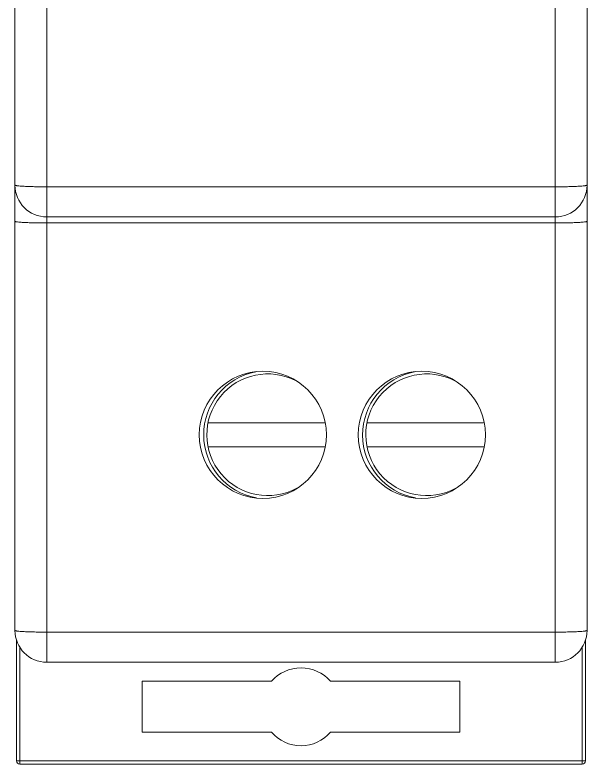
# Model space of a CAD drawing. Header units: inches. Extents: x 305.1 to 323.1, y 95.2 to 189.4.
# Drawn here: x 305.13 to 323.13, y 95.18 to 118.73 of the extents above; entities that cross this region are included whole.
import ezdxf

# ---------------------------------------------------------------- set-up
doc = ezdxf.new("R2010")
doc.units = ezdxf.units.IN
doc.header["$MEASUREMENT"] = 0
doc.layers.get('0').update_dxf_attribs({"lineweight": 13})

msp = doc.modelspace()

# ---------------------------------------------------------------- linework, layer by layer
at = {"color": 7, "linetype": 'Continuous'}
for p, q in [((306.127, 98.383), (306.127, 189.383)), ((322.127, 189.383), (322.127, 98.383)), ((305.127, 99.383), (305.127, 188.383)), ((323.127, 99.383), (323.127, 188.383)), ((322.127, 113.331), (306.127, 113.331)), ((322.127, 112.383), (306.127, 112.383)), ((306.127, 112.194), (322.127, 112.194)), ((311.2, 105.908), (314.873, 105.908)), ((316.2, 105.908), (319.873, 105.908)), ((314.873, 105.158), (311.201, 105.158)), ((319.873, 105.158), (316.201, 105.158)), ((322.127, 99.331), (306.127, 99.331)), ((305.177, 99.073), (305.177, 95.283)), ((323.077, 95.283), (323.077, 99.072)), ((305.277, 95.183), (305.277, 98.875)), ((322.977, 95.183), (322.977, 98.876)), ((322.127, 98.383), (306.127, 98.383)), ((309.129, 97.783), (313.199, 97.783)), ((309.129, 96.183), (309.129, 97.783)), ((315.054, 97.783), (319.124, 97.783)), ((319.124, 97.783), (319.124, 96.183)), ((313.199, 96.183), (309.129, 96.183)), ((319.124, 96.183), (315.054, 96.183)), ((305.177, 95.283), (323.077, 95.283)), ((305.277, 95.183), (322.977, 95.183))]:
    msp.add_line(p, q, dxfattribs=at)
for centre in [(312.927, 105.533), (317.927, 105.533)]:
    msp.add_circle(centre, 2, dxfattribs=at)
for centre, radius, start, end in [((306.127, 113.383), 1, 180, 270), ((322.127, 113.383), 1, 270, 0), ((313.077, 105.535), 2.013, 100.7065, 260.058), ((313.077, 105.535), 1.913, 62.1554, 298.8269), ((318.077, 105.535), 2.013, 100.7065, 260.058), ((318.077, 105.535), 1.913, 62.1554, 298.8269), ((306.127, 99.383), 1, 180, 270), ((322.127, 99.383), 1, 270, 0), ((314.127, 96.983), 1.225, 40.7728, 139.2272), ((314.127, 96.983), 1.225, 220.7728, 319.2272), ((305.277, 95.283), 0.1, 180, 270), ((322.977, 95.283), 0.1, 270, 0)]:
    msp.add_arc(centre, radius, start, end, dxfattribs=at)
for points, knots in [([(306.127, 113.331), (306.062, 113.331), (305.934, 113.331), (305.749, 113.334), (305.578, 113.339), (305.428, 113.345), (305.306, 113.353), (305.222, 113.36), (305.173, 113.367), (305.148, 113.372), (305.134, 113.376), (305.127, 113.381), (305.127, 113.383)], [0, 0, 0, 0, 0.193983, 0.380898, 0.552981, 0.703877, 0.827918, 0.920311, 0.953571, 0.977793, 0.992993, 1, 1, 1, 1]), ([(323.127, 113.383), (323.127, 113.381), (323.119, 113.376), (323.105, 113.372), (323.08, 113.367), (323.031, 113.36), (322.947, 113.353), (322.825, 113.345), (322.675, 113.339), (322.504, 113.334), (322.319, 113.331), (322.191, 113.331), (322.127, 113.331)], [0, 0, 0, 0, 0.007007, 0.022208, 0.046431, 0.079692, 0.17209, 0.296134, 0.447037, 0.619127, 0.806027, 1, 1, 1, 1]), ([(306.127, 112.194), (306.062, 112.194), (305.934, 112.194), (305.749, 112.197), (305.578, 112.202), (305.428, 112.208), (305.306, 112.215), (305.222, 112.223), (305.173, 112.23), (305.148, 112.235), (305.134, 112.239), (305.127, 112.244), (305.127, 112.246)], [0, 0, 0, 0, 0.193983, 0.380898, 0.552981, 0.703877, 0.827918, 0.920311, 0.953571, 0.977793, 0.992993, 1, 1, 1, 1]), ([(322.127, 112.194), (322.191, 112.194), (322.319, 112.194), (322.504, 112.197), (322.675, 112.202), (322.825, 112.208), (322.947, 112.215), (323.031, 112.223), (323.08, 112.23), (323.105, 112.235), (323.119, 112.239), (323.127, 112.244), (323.127, 112.246)], [0, 0, 0, 0, 0.193983, 0.380898, 0.552981, 0.703877, 0.827918, 0.920311, 0.953571, 0.977793, 0.992993, 1, 1, 1, 1]), ([(306.127, 99.331), (306.062, 99.331), (305.934, 99.331), (305.749, 99.334), (305.578, 99.339), (305.428, 99.345), (305.306, 99.353), (305.222, 99.36), (305.173, 99.367), (305.148, 99.372), (305.134, 99.376), (305.127, 99.381), (305.127, 99.383)], [0, 0, 0, 0, 0.193983, 0.380898, 0.552981, 0.703877, 0.827918, 0.920311, 0.953571, 0.977793, 0.992993, 1, 1, 1, 1]), ([(323.127, 99.383), (323.127, 99.381), (323.119, 99.376), (323.105, 99.372), (323.08, 99.367), (323.031, 99.36), (322.947, 99.353), (322.825, 99.345), (322.675, 99.339), (322.504, 99.334), (322.319, 99.331), (322.191, 99.331), (322.127, 99.331)], [0, 0, 0, 0, 0.007007, 0.022208, 0.046431, 0.079692, 0.17209, 0.296134, 0.447037, 0.619127, 0.806027, 1, 1, 1, 1])]:
    msp.add_open_spline(points, degree=3, knots=knots, dxfattribs=at)

doc.saveas('drawing.dxf')
